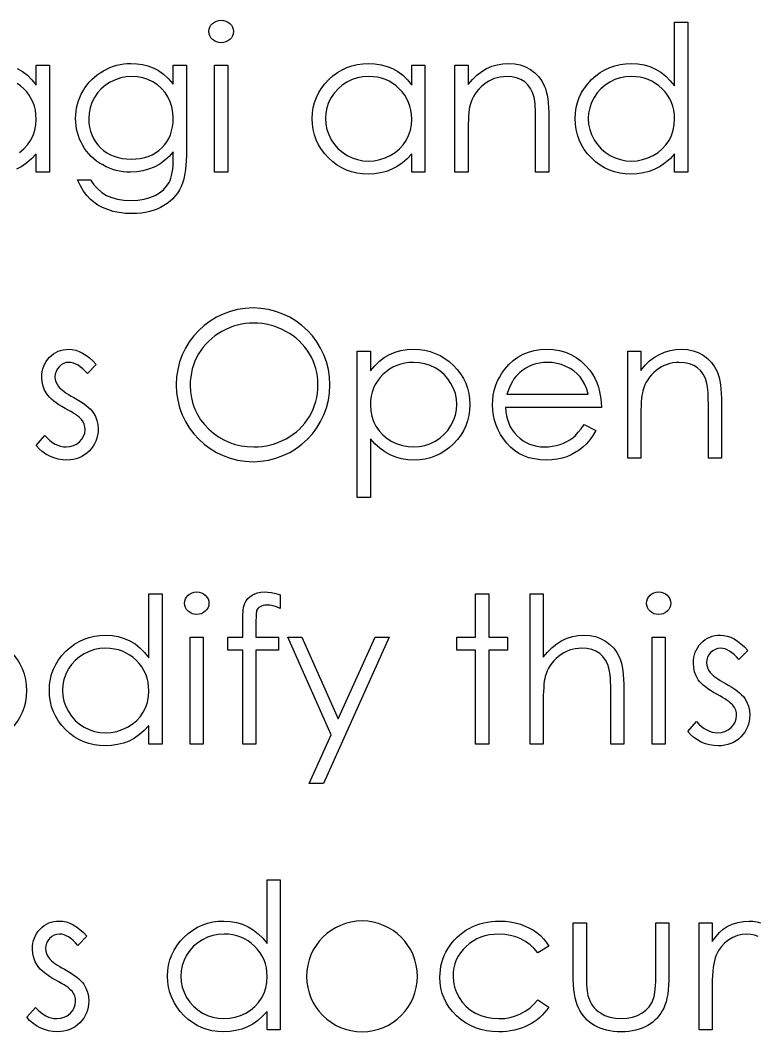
# Model space of a CAD drawing. Header units: millimetres. Extents: x -115 to 178, y -25 to 102.
# Drawn here: x -47.07 to -29.47, y 77.66 to 101.84 of the extents above; entities that cross this region are included whole.
import ezdxf

# ---------------------------------------------------------------- set-up
doc = ezdxf.new("R2010")
doc.units = ezdxf.units.MM

msp = doc.modelspace()

# ---------------------------------------------------------------- linework, layer by layer
at = {"color": 7, "linetype": 'Continuous'}
msp.add_line((-38.902, 79.992), (-38.902, 79.992), dxfattribs=at)
at = {"color": 7, "linetype": 'Continuous', "flags": 128}
for points in [[(-42.269, 101.838), (-42.211, 101.834), (-42.157, 101.819), (-42.107, 101.794), (-42.062, 101.759), (-42.024, 101.718), (-41.998, 101.672), (-41.982, 101.622), (-41.976, 101.568), (-41.976, 101.568), (-41.982, 101.515), (-41.998, 101.466), (-42.024, 101.421), (-42.062, 101.379), (-42.107, 101.345), (-42.157, 101.32), (-42.211, 101.305), (-42.269, 101.3), (-42.269, 101.3), (-42.327, 101.305), (-42.379, 101.32), (-42.429, 101.345), (-42.474, 101.379), (-42.511, 101.421), (-42.538, 101.466), (-42.554, 101.515), (-42.559, 101.568), (-42.559, 101.568), (-42.554, 101.622), (-42.538, 101.672), (-42.511, 101.718), (-42.474, 101.759), (-42.429, 101.794), (-42.379, 101.819), (-42.327, 101.834), (-42.269, 101.838)], [(-31.117, 101.794), (-31.117, 98.204), (-31.117, 98.204), (-31.431, 98.204), (-31.431, 98.204), (-31.431, 98.646), (-31.431, 98.646), (-31.54, 98.528), (-31.654, 98.427), (-31.776, 98.343), (-31.904, 98.276), (-32.038, 98.225), (-32.177, 98.188), (-32.324, 98.166), (-32.476, 98.159), (-32.476, 98.159), (-32.611, 98.165), (-32.742, 98.183), (-32.867, 98.214), (-32.988, 98.256), (-33.103, 98.31), (-33.213, 98.377), (-33.319, 98.456), (-33.419, 98.547), (-33.511, 98.646), (-33.59, 98.751), (-33.657, 98.861), (-33.712, 98.976), (-33.755, 99.097), (-33.785, 99.223), (-33.803, 99.354), (-33.809, 99.49), (-33.809, 99.49), (-33.803, 99.623), (-33.785, 99.752), (-33.754, 99.875), (-33.711, 99.994), (-33.655, 100.108), (-33.588, 100.217), (-33.508, 100.321), (-33.415, 100.42), (-33.314, 100.51), (-33.208, 100.589), (-33.097, 100.656), (-32.981, 100.71), (-32.859, 100.752), (-32.733, 100.783), (-32.602, 100.8), (-32.466, 100.806), (-32.466, 100.806), (-32.31, 100.798), (-32.161, 100.773), (-32.02, 100.73), (-31.887, 100.671), (-31.761, 100.595), (-31.643, 100.503), (-31.534, 100.393), (-31.431, 100.267), (-31.431, 100.267), (-31.431, 101.794), (-31.431, 101.794), (-31.117, 101.794)], [(-46.373, 100.761), (-46.373, 98.204), (-46.373, 98.204), (-46.688, 98.204), (-46.688, 98.204), (-46.688, 98.646), (-46.688, 98.646), (-46.796, 98.528), (-46.911, 98.427), (-47.033, 98.343), (-47.16, 98.276)], [(-47.143, 100.682), (-47.018, 100.611), (-46.899, 100.522), (-46.79, 100.414), (-46.688, 100.288), (-46.688, 100.288), (-46.688, 100.761), (-46.688, 100.761), (-46.373, 100.761)], [(-43.412, 100.761), (-43.098, 100.761), (-43.098, 100.761), (-43.098, 98.732), (-43.098, 98.732), (-43.099, 98.602), (-43.103, 98.481), (-43.111, 98.37), (-43.121, 98.268), (-43.134, 98.174), (-43.15, 98.09), (-43.169, 98.014), (-43.191, 97.947), (-43.191, 97.947), (-43.226, 97.862), (-43.267, 97.782), (-43.313, 97.707), (-43.366, 97.637), (-43.425, 97.571), (-43.488, 97.511), (-43.558, 97.456), (-43.635, 97.406), (-43.716, 97.362), (-43.8, 97.323), (-43.889, 97.29), (-43.983, 97.264), (-44.079, 97.243), (-44.18, 97.229), (-44.286, 97.219), (-44.394, 97.217), (-44.394, 97.217), (-44.553, 97.222), (-44.703, 97.24), (-44.845, 97.269), (-44.979, 97.311), (-45.102, 97.362), (-45.214, 97.421), (-45.313, 97.487), (-45.4, 97.562), (-45.48, 97.651), (-45.557, 97.756), (-45.63, 97.881), (-45.7, 98.024), (-45.7, 98.024), (-45.386, 98.024), (-45.386, 98.024), (-45.307, 97.907), (-45.217, 97.806), (-45.116, 97.72), (-45.004, 97.651), (-44.88, 97.599), (-44.742, 97.561), (-44.591, 97.538), (-44.424, 97.531), (-44.424, 97.531), (-44.26, 97.538), (-44.11, 97.561), (-43.972, 97.599), (-43.848, 97.651), (-43.739, 97.716), (-43.646, 97.788), (-43.571, 97.868), (-43.512, 97.956), (-43.488, 98.005), (-43.468, 98.062), (-43.451, 98.127), (-43.437, 98.199), (-43.426, 98.278), (-43.418, 98.365), (-43.413, 98.46), (-43.412, 98.561), (-43.412, 98.561), (-43.412, 98.694), (-43.412, 98.694), (-43.51, 98.582), (-43.618, 98.484), (-43.737, 98.4), (-43.866, 98.33), (-44.002, 98.275), (-44.142, 98.235), (-44.286, 98.212), (-44.434, 98.204), (-44.434, 98.204), (-44.522, 98.207), (-44.608, 98.215), (-44.693, 98.228), (-44.776, 98.247), (-44.858, 98.272), (-44.939, 98.302), (-45.019, 98.337), (-45.097, 98.378), (-45.172, 98.423), (-45.243, 98.472), (-45.309, 98.525), (-45.372, 98.582), (-45.429, 98.642), (-45.482, 98.706), (-45.531, 98.774), (-45.576, 98.845), (-45.616, 98.92), (-45.65, 98.996), (-45.679, 99.074), (-45.703, 99.154), (-45.721, 99.235), (-45.735, 99.319), (-45.742, 99.404), (-45.745, 99.491), (-45.745, 99.491), (-45.742, 99.578), (-45.734, 99.664), (-45.721, 99.748), (-45.701, 99.831), (-45.677, 99.912), (-45.646, 99.992), (-45.611, 100.07), (-45.569, 100.147), (-45.523, 100.222), (-45.473, 100.292), (-45.418, 100.358), (-45.359, 100.42), (-45.296, 100.478), (-45.229, 100.532), (-45.157, 100.583), (-45.081, 100.629), (-45.003, 100.67), (-44.924, 100.707), (-44.843, 100.737), (-44.762, 100.762), (-44.679, 100.781), (-44.595, 100.795), (-44.51, 100.804), (-44.424, 100.806), (-44.424, 100.806), (-44.283, 100.799), (-44.147, 100.779), (-44.016, 100.745), (-43.89, 100.698), (-43.767, 100.633), (-43.646, 100.548), (-43.528, 100.441), (-43.412, 100.314), (-43.412, 100.314), (-43.412, 100.761)], [(-42.425, 100.761), (-42.111, 100.761), (-42.111, 100.761), (-42.111, 98.204), (-42.111, 98.204), (-42.425, 98.204), (-42.425, 98.204), (-42.425, 100.761)], [(-37.399, 100.761), (-37.399, 98.204), (-37.399, 98.204), (-37.713, 98.204), (-37.713, 98.204), (-37.713, 98.646), (-37.713, 98.646), (-37.822, 98.528), (-37.936, 98.427), (-38.058, 98.343), (-38.186, 98.276), (-38.32, 98.225), (-38.459, 98.188), (-38.606, 98.166), (-38.758, 98.159), (-38.758, 98.159), (-38.893, 98.165), (-39.024, 98.183), (-39.149, 98.214), (-39.27, 98.256), (-39.385, 98.31), (-39.495, 98.377), (-39.601, 98.456), (-39.701, 98.547), (-39.793, 98.646), (-39.872, 98.751), (-39.939, 98.861), (-39.994, 98.976), (-40.037, 99.097), (-40.067, 99.223), (-40.085, 99.354), (-40.091, 99.49), (-40.091, 99.49), (-40.085, 99.623), (-40.067, 99.752), (-40.036, 99.875), (-39.993, 99.994), (-39.937, 100.108), (-39.87, 100.217), (-39.79, 100.321), (-39.697, 100.42), (-39.596, 100.51), (-39.49, 100.589), (-39.379, 100.656), (-39.263, 100.71), (-39.141, 100.752), (-39.015, 100.783), (-38.884, 100.8), (-38.748, 100.806), (-38.748, 100.806), (-38.592, 100.799), (-38.443, 100.776), (-38.302, 100.736), (-38.169, 100.682), (-38.043, 100.611), (-37.925, 100.522), (-37.816, 100.414), (-37.713, 100.288), (-37.713, 100.288), (-37.713, 100.761), (-37.713, 100.761), (-37.399, 100.761)], [(-36.681, 100.761), (-36.367, 100.761), (-36.367, 100.761), (-36.367, 100.3), (-36.367, 100.3), (-36.264, 100.424), (-36.156, 100.529), (-36.042, 100.616), (-35.923, 100.686), (-35.799, 100.738), (-35.669, 100.776), (-35.534, 100.799), (-35.394, 100.806), (-35.394, 100.806), (-35.252, 100.797), (-35.119, 100.771), (-34.994, 100.725), (-34.878, 100.662), (-34.773, 100.583), (-34.682, 100.492), (-34.606, 100.388), (-34.545, 100.272), (-34.52, 100.207), (-34.498, 100.133), (-34.48, 100.051), (-34.464, 99.959), (-34.453, 99.86), (-34.445, 99.752), (-34.439, 99.635), (-34.438, 99.51), (-34.438, 99.51), (-34.438, 98.204), (-34.438, 98.204), (-34.752, 98.204), (-34.752, 98.204), (-34.752, 99.407), (-34.752, 99.407), (-34.752, 99.511), (-34.754, 99.607), (-34.757, 99.693), (-34.761, 99.771), (-34.766, 99.839), (-34.773, 99.898), (-34.78, 99.948), (-34.789, 99.989), (-34.789, 99.989), (-34.825, 100.107), (-34.874, 100.209), (-34.938, 100.295), (-35.014, 100.366), (-35.104, 100.421), (-35.206, 100.461), (-35.321, 100.485), (-35.449, 100.492), (-35.449, 100.492), (-35.524, 100.489), (-35.598, 100.48), (-35.67, 100.465), (-35.74, 100.444), (-35.808, 100.416), (-35.873, 100.383), (-35.937, 100.343), (-35.999, 100.297), (-36.057, 100.247), (-36.11, 100.194), (-36.157, 100.138), (-36.2, 100.079), (-36.237, 100.018), (-36.27, 99.953), (-36.297, 99.885), (-36.319, 99.815), (-36.319, 99.815), (-36.33, 99.763), (-36.34, 99.701), (-36.348, 99.631), (-36.355, 99.549), (-36.36, 99.459), (-36.364, 99.359), (-36.366, 99.248), (-36.367, 99.129), (-36.367, 99.129), (-36.367, 98.204), (-36.367, 98.204), (-36.681, 98.204), (-36.681, 98.204), (-36.681, 100.761)], [(-44.399, 100.492), (-44.537, 100.484), (-44.669, 100.459), (-44.796, 100.417), (-44.919, 100.358), (-45.032, 100.285), (-45.133, 100.199), (-45.22, 100.1), (-45.295, 99.989), (-45.355, 99.868), (-45.397, 99.743), (-45.423, 99.613), (-45.431, 99.478), (-45.431, 99.478), (-45.427, 99.377), (-45.414, 99.279), (-45.391, 99.186), (-45.36, 99.098), (-45.321, 99.014), (-45.273, 98.935), (-45.215, 98.86), (-45.149, 98.79), (-45.076, 98.726), (-44.998, 98.671), (-44.914, 98.624), (-44.825, 98.586), (-44.731, 98.556), (-44.632, 98.535), (-44.527, 98.522), (-44.418, 98.518), (-44.418, 98.518), (-44.307, 98.522), (-44.202, 98.535), (-44.103, 98.556), (-44.009, 98.585), (-43.92, 98.623), (-43.838, 98.67), (-43.76, 98.725), (-43.688, 98.788), (-43.624, 98.858), (-43.568, 98.934), (-43.52, 99.014), (-43.481, 99.1), (-43.451, 99.191), (-43.429, 99.288), (-43.416, 99.389), (-43.412, 99.497), (-43.412, 99.497), (-43.42, 99.636), (-43.444, 99.767), (-43.483, 99.891), (-43.539, 100.007), (-43.609, 100.114), (-43.692, 100.208), (-43.788, 100.291), (-43.899, 100.362), (-44.017, 100.419), (-44.14, 100.46), (-44.267, 100.484), (-44.399, 100.492)], [(-38.744, 100.492), (-38.881, 100.484), (-39.013, 100.459), (-39.139, 100.418), (-39.261, 100.36), (-39.373, 100.288), (-39.473, 100.202), (-39.561, 100.103), (-39.638, 99.99), (-39.699, 99.87), (-39.742, 99.745), (-39.769, 99.617), (-39.777, 99.486), (-39.777, 99.486), (-39.768, 99.356), (-39.742, 99.228), (-39.698, 99.103), (-39.636, 98.981), (-39.559, 98.868), (-39.471, 98.768), (-39.37, 98.681), (-39.257, 98.607), (-39.136, 98.548), (-39.01, 98.507), (-38.881, 98.481), (-38.747, 98.473), (-38.747, 98.473), (-38.611, 98.481), (-38.478, 98.506), (-38.35, 98.547), (-38.225, 98.606), (-38.109, 98.678), (-38.007, 98.762), (-37.92, 98.858), (-37.846, 98.965), (-37.788, 99.082), (-37.746, 99.207), (-37.722, 99.338), (-37.713, 99.477), (-37.713, 99.477), (-37.718, 99.583), (-37.732, 99.685), (-37.755, 99.782), (-37.788, 99.875), (-37.83, 99.963), (-37.881, 100.047), (-37.941, 100.126), (-38.011, 100.201), (-38.088, 100.269), (-38.168, 100.329), (-38.254, 100.379), (-38.343, 100.419), (-38.437, 100.452), (-38.535, 100.474), (-38.637, 100.488), (-38.744, 100.492)], [(-32.462, 100.492), (-32.599, 100.484), (-32.731, 100.459), (-32.857, 100.418), (-32.979, 100.36), (-33.091, 100.288), (-33.191, 100.202), (-33.279, 100.103), (-33.356, 99.99), (-33.417, 99.87), (-33.46, 99.745), (-33.487, 99.617), (-33.495, 99.486), (-33.495, 99.486), (-33.486, 99.356), (-33.46, 99.228), (-33.416, 99.103), (-33.354, 98.981), (-33.277, 98.868), (-33.189, 98.768), (-33.088, 98.681), (-32.975, 98.607), (-32.854, 98.548), (-32.728, 98.507), (-32.599, 98.481), (-32.465, 98.473), (-32.465, 98.473), (-32.329, 98.481), (-32.196, 98.506), (-32.068, 98.547), (-31.943, 98.606), (-31.827, 98.678), (-31.725, 98.762), (-31.638, 98.858), (-31.564, 98.965), (-31.506, 99.082), (-31.464, 99.207), (-31.44, 99.338), (-31.431, 99.477), (-31.431, 99.477), (-31.436, 99.583), (-31.45, 99.685), (-31.473, 99.782), (-31.506, 99.875), (-31.548, 99.963), (-31.599, 100.047), (-31.659, 100.126), (-31.729, 100.201), (-31.806, 100.269), (-31.886, 100.329), (-31.972, 100.379), (-32.061, 100.419), (-32.155, 100.452), (-32.253, 100.474), (-32.355, 100.488), (-32.462, 100.492)], [(-47.084, 98.678), (-46.981, 98.762), (-46.894, 98.858), (-46.821, 98.965), (-46.763, 99.082), (-46.721, 99.207), (-46.696, 99.338), (-46.688, 99.477), (-46.688, 99.477), (-46.693, 99.583), (-46.707, 99.685), (-46.73, 99.782), (-46.762, 99.875), (-46.804, 99.963), (-46.855, 100.047), (-46.915, 100.126), (-46.986, 100.201), (-47.062, 100.269), (-47.143, 100.329)], [(-41.489, 94.601), (-41.589, 94.598), (-41.687, 94.589), (-41.784, 94.573), (-41.879, 94.551), (-41.973, 94.523), (-42.067, 94.488), (-42.158, 94.448), (-42.248, 94.401), (-42.335, 94.349), (-42.417, 94.292), (-42.494, 94.231), (-42.566, 94.166), (-42.634, 94.096), (-42.697, 94.023), (-42.754, 93.944), (-42.807, 93.862), (-42.854, 93.776), (-42.895, 93.688), (-42.93, 93.597), (-42.958, 93.503), (-42.98, 93.408), (-42.995, 93.31), (-43.005, 93.21), (-43.008, 93.106), (-43.008, 93.106), (-43.001, 92.955), (-42.98, 92.81), (-42.946, 92.671), (-42.897, 92.538), (-42.834, 92.41), (-42.758, 92.289), (-42.667, 92.174), (-42.563, 92.065), (-42.449, 91.965), (-42.329, 91.879), (-42.203, 91.806), (-42.072, 91.746), (-41.935, 91.699), (-41.792, 91.666), (-41.644, 91.646), (-41.489, 91.64), (-41.489, 91.64), (-41.386, 91.643), (-41.284, 91.652), (-41.184, 91.667), (-41.086, 91.689), (-40.99, 91.716), (-40.896, 91.749), (-40.804, 91.789), (-40.713, 91.835), (-40.626, 91.886), (-40.544, 91.941), (-40.468, 92.001), (-40.396, 92.066), (-40.328, 92.135), (-40.266, 92.208), (-40.209, 92.286), (-40.157, 92.369), (-40.11, 92.455), (-40.069, 92.543), (-40.035, 92.634), (-40.007, 92.727), (-39.985, 92.822), (-39.969, 92.92), (-39.96, 93.02), (-39.957, 93.123), (-39.957, 93.123), (-39.96, 93.224), (-39.969, 93.324), (-39.985, 93.421), (-40.007, 93.515), (-40.035, 93.607), (-40.069, 93.696), (-40.11, 93.783), (-40.157, 93.868), (-40.209, 93.949), (-40.267, 94.026), (-40.33, 94.099), (-40.397, 94.168), (-40.47, 94.232), (-40.549, 94.293), (-40.631, 94.349), (-40.72, 94.401), (-40.811, 94.448), (-40.904, 94.488), (-40.998, 94.523), (-41.093, 94.551), (-41.191, 94.573), (-41.289, 94.589), (-41.389, 94.598), (-41.489, 94.601)], [(-45.252, 93.609), (-45.465, 93.39), (-45.465, 93.39), (-45.521, 93.453), (-45.577, 93.507), (-45.633, 93.554), (-45.688, 93.592), (-45.743, 93.621), (-45.798, 93.642), (-45.853, 93.655), (-45.907, 93.659), (-45.907, 93.659), (-45.972, 93.653), (-46.033, 93.633), (-46.09, 93.601), (-46.141, 93.555), (-46.184, 93.501), (-46.214, 93.444), (-46.233, 93.381), (-46.239, 93.315), (-46.239, 93.315), (-46.233, 93.254), (-46.217, 93.196), (-46.19, 93.139), (-46.152, 93.083), (-46.152, 93.083), (-46.127, 93.054), (-46.097, 93.024), (-46.06, 92.993), (-46.017, 92.961), (-45.968, 92.927), (-45.914, 92.893), (-45.853, 92.856), (-45.787, 92.819), (-45.787, 92.819), (-45.705, 92.773), (-45.631, 92.727), (-45.563, 92.682), (-45.502, 92.637), (-45.448, 92.592), (-45.4, 92.548), (-45.36, 92.503), (-45.326, 92.46), (-45.326, 92.46), (-45.274, 92.37), (-45.236, 92.274), (-45.215, 92.172), (-45.207, 92.065), (-45.207, 92.065), (-45.21, 91.989), (-45.22, 91.916), (-45.237, 91.846), (-45.26, 91.779), (-45.291, 91.715), (-45.327, 91.654), (-45.371, 91.596), (-45.421, 91.54), (-45.477, 91.49), (-45.535, 91.446), (-45.597, 91.41), (-45.662, 91.38), (-45.731, 91.356), (-45.803, 91.339), (-45.878, 91.329), (-45.956, 91.326), (-45.956, 91.326), (-46.062, 91.331), (-46.165, 91.349), (-46.266, 91.377), (-46.365, 91.417), (-46.458, 91.468), (-46.543, 91.528), (-46.62, 91.596), (-46.688, 91.672), (-46.688, 91.672), (-46.479, 91.909), (-46.479, 91.909), (-46.419, 91.846), (-46.358, 91.791), (-46.296, 91.745), (-46.233, 91.707), (-46.169, 91.678), (-46.104, 91.657), (-46.039, 91.644), (-45.972, 91.64), (-45.972, 91.64), (-45.882, 91.647), (-45.799, 91.671), (-45.722, 91.708), (-45.653, 91.762), (-45.595, 91.826), (-45.554, 91.896), (-45.529, 91.971), (-45.521, 92.051), (-45.521, 92.051), (-45.527, 92.118), (-45.543, 92.181), (-45.569, 92.24), (-45.607, 92.295), (-45.607, 92.295), (-45.632, 92.322), (-45.663, 92.351), (-45.702, 92.381), (-45.747, 92.414), (-45.799, 92.447), (-45.857, 92.482), (-45.923, 92.52), (-45.995, 92.559), (-45.995, 92.559), (-46.073, 92.603), (-46.144, 92.647), (-46.209, 92.691), (-46.268, 92.735), (-46.32, 92.778), (-46.364, 92.822), (-46.404, 92.865), (-46.436, 92.908), (-46.436, 92.908), (-46.487, 92.997), (-46.524, 93.093), (-46.546, 93.194), (-46.553, 93.302), (-46.553, 93.302), (-46.55, 93.373), (-46.542, 93.44), (-46.527, 93.505), (-46.507, 93.566), (-46.481, 93.625), (-46.45, 93.68), (-46.413, 93.733), (-46.37, 93.782), (-46.322, 93.826), (-46.272, 93.865), (-46.219, 93.898), (-46.162, 93.925), (-46.103, 93.946), (-46.04, 93.961), (-45.975, 93.97), (-45.907, 93.973), (-45.907, 93.973), (-45.825, 93.967), (-45.744, 93.951), (-45.662, 93.922), (-45.58, 93.882), (-45.498, 93.831), (-45.416, 93.768), (-45.334, 93.695), (-45.252, 93.609)], [(-39.015, 93.928), (-38.7, 93.928), (-38.7, 93.928), (-38.7, 93.455), (-38.7, 93.455), (-38.597, 93.581), (-38.487, 93.688), (-38.369, 93.778), (-38.244, 93.849), (-38.111, 93.903), (-37.971, 93.942), (-37.823, 93.965), (-37.667, 93.973), (-37.667, 93.973), (-37.531, 93.967), (-37.399, 93.949), (-37.273, 93.919), (-37.152, 93.876), (-37.035, 93.822), (-36.924, 93.756), (-36.818, 93.677), (-36.717, 93.587), (-36.624, 93.488), (-36.544, 93.383), (-36.476, 93.275), (-36.421, 93.161), (-36.378, 93.042), (-36.347, 92.919), (-36.329, 92.79), (-36.322, 92.656), (-36.322, 92.656), (-36.329, 92.52), (-36.347, 92.389), (-36.377, 92.264), (-36.42, 92.143), (-36.475, 92.027), (-36.542, 91.917), (-36.622, 91.813), (-36.713, 91.713), (-36.814, 91.622), (-36.919, 91.544), (-37.03, 91.477), (-37.145, 91.422), (-37.265, 91.38), (-37.391, 91.35), (-37.522, 91.332), (-37.657, 91.326), (-37.657, 91.326), (-37.809, 91.333), (-37.956, 91.358), (-38.095, 91.397), (-38.229, 91.453), (-38.356, 91.525), (-38.477, 91.612), (-38.592, 91.715), (-38.7, 91.834), (-38.7, 91.834), (-38.7, 90.428), (-38.7, 90.428), (-39.015, 90.428), (-39.015, 90.428), (-39.015, 93.928)], [(-33.595, 92.178), (-33.316, 92.032), (-33.316, 92.032), (-33.385, 91.915), (-33.458, 91.809), (-33.537, 91.715), (-33.621, 91.634), (-33.71, 91.563), (-33.804, 91.502), (-33.904, 91.448), (-34.009, 91.404), (-34.121, 91.37), (-34.239, 91.345), (-34.365, 91.331), (-34.497, 91.326), (-34.497, 91.326), (-34.644, 91.332), (-34.783, 91.351), (-34.914, 91.382), (-35.036, 91.427), (-35.15, 91.483), (-35.256, 91.553), (-35.354, 91.635), (-35.443, 91.729), (-35.523, 91.832), (-35.592, 91.938), (-35.651, 92.047), (-35.698, 92.16), (-35.736, 92.276), (-35.763, 92.394), (-35.778, 92.517), (-35.784, 92.642), (-35.784, 92.642), (-35.779, 92.76), (-35.766, 92.875), (-35.742, 92.987), (-35.71, 93.095), (-35.669, 93.2), (-35.618, 93.302), (-35.558, 93.401), (-35.489, 93.496), (-35.489, 93.496), (-35.392, 93.608), (-35.287, 93.705), (-35.174, 93.787), (-35.052, 93.854), (-34.923, 93.906), (-34.787, 93.944), (-34.642, 93.965), (-34.489, 93.973), (-34.489, 93.973), (-34.332, 93.965), (-34.183, 93.941), (-34.042, 93.902), (-33.91, 93.848), (-33.785, 93.777), (-33.668, 93.69), (-33.56, 93.587), (-33.46, 93.47), (-33.46, 93.47), (-33.395, 93.378), (-33.34, 93.281), (-33.292, 93.178), (-33.253, 93.07), (-33.223, 92.956), (-33.2, 92.837), (-33.187, 92.712), (-33.181, 92.582), (-33.181, 92.582), (-35.47, 92.582), (-35.47, 92.582), (-35.463, 92.481), (-35.449, 92.384), (-35.427, 92.292), (-35.396, 92.206), (-35.358, 92.123), (-35.312, 92.046), (-35.257, 91.973), (-35.195, 91.904), (-35.126, 91.842), (-35.054, 91.788), (-34.977, 91.743), (-34.897, 91.706), (-34.813, 91.677), (-34.724, 91.657), (-34.633, 91.644), (-34.536, 91.64), (-34.536, 91.64), (-34.443, 91.643), (-34.351, 91.654), (-34.26, 91.673), (-34.17, 91.699), (-34.084, 91.732), (-34.004, 91.769), (-33.932, 91.811), (-33.866, 91.858), (-33.802, 91.915), (-33.736, 91.988), (-33.666, 92.075), (-33.595, 92.178)], [(-32.553, 93.928), (-32.239, 93.928), (-32.239, 93.928), (-32.239, 93.467), (-32.239, 93.467), (-32.136, 93.59), (-32.028, 93.696), (-31.914, 93.783), (-31.795, 93.852), (-31.671, 93.905), (-31.541, 93.943), (-31.406, 93.965), (-31.266, 93.973), (-31.266, 93.973), (-31.124, 93.964), (-30.991, 93.937), (-30.866, 93.892), (-30.75, 93.829), (-30.645, 93.75), (-30.553, 93.659), (-30.478, 93.555), (-30.417, 93.439), (-30.391, 93.374), (-30.37, 93.299), (-30.351, 93.217), (-30.336, 93.126), (-30.325, 93.027), (-30.316, 92.919), (-30.311, 92.801), (-30.309, 92.677), (-30.309, 92.677), (-30.309, 91.37), (-30.309, 91.37), (-30.623, 91.37), (-30.623, 91.37), (-30.623, 92.574), (-30.623, 92.574), (-30.624, 92.678), (-30.626, 92.773), (-30.628, 92.86), (-30.633, 92.937), (-30.638, 93.005), (-30.645, 93.064), (-30.652, 93.115), (-30.661, 93.156), (-30.661, 93.156), (-30.696, 93.273), (-30.746, 93.376), (-30.809, 93.462), (-30.886, 93.533), (-30.975, 93.588), (-31.078, 93.627), (-31.193, 93.651), (-31.32, 93.659), (-31.32, 93.659), (-31.396, 93.656), (-31.47, 93.647), (-31.542, 93.632), (-31.611, 93.611), (-31.679, 93.583), (-31.745, 93.55), (-31.809, 93.51), (-31.871, 93.464), (-31.929, 93.414), (-31.982, 93.361), (-32.029, 93.305), (-32.072, 93.246), (-32.109, 93.184), (-32.141, 93.12), (-32.169, 93.052), (-32.191, 92.982), (-32.191, 92.982), (-32.202, 92.93), (-32.212, 92.868), (-32.22, 92.797), (-32.227, 92.716), (-32.232, 92.625), (-32.236, 92.525), (-32.238, 92.415), (-32.239, 92.295), (-32.239, 92.295), (-32.239, 91.37), (-32.239, 91.37), (-32.553, 91.37), (-32.553, 91.37), (-32.553, 93.928)], [(-37.67, 93.659), (-37.776, 93.655), (-37.879, 93.641), (-37.977, 93.618), (-38.071, 93.586), (-38.161, 93.545), (-38.245, 93.496), (-38.327, 93.436), (-38.403, 93.368), (-38.473, 93.293), (-38.533, 93.214), (-38.584, 93.13), (-38.626, 93.041), (-38.658, 92.949), (-38.681, 92.851), (-38.696, 92.75), (-38.7, 92.644), (-38.7, 92.644), (-38.692, 92.505), (-38.667, 92.374), (-38.626, 92.249), (-38.568, 92.132), (-38.494, 92.025), (-38.406, 91.929), (-38.304, 91.844), (-38.187, 91.772), (-38.062, 91.714), (-37.933, 91.673), (-37.801, 91.648), (-37.665, 91.64), (-37.665, 91.64), (-37.532, 91.648), (-37.403, 91.673), (-37.277, 91.715), (-37.157, 91.774), (-37.044, 91.847), (-36.943, 91.934), (-36.854, 92.034), (-36.778, 92.148), (-36.716, 92.27), (-36.671, 92.395), (-36.645, 92.522), (-36.636, 92.653), (-36.636, 92.653), (-36.645, 92.784), (-36.671, 92.912), (-36.715, 93.036), (-36.777, 93.157), (-36.852, 93.27), (-36.941, 93.369), (-37.041, 93.455), (-37.153, 93.527), (-37.274, 93.585), (-37.401, 93.626), (-37.532, 93.651), (-37.67, 93.659)], [(-33.495, 92.896), (-33.532, 93.02), (-33.578, 93.131), (-33.631, 93.228), (-33.691, 93.313), (-33.76, 93.387), (-33.84, 93.454), (-33.929, 93.512), (-34.03, 93.564), (-34.136, 93.606), (-34.246, 93.635), (-34.358, 93.653), (-34.473, 93.659), (-34.473, 93.659), (-34.567, 93.655), (-34.658, 93.644), (-34.746, 93.625), (-34.83, 93.599), (-34.911, 93.565), (-34.988, 93.524), (-35.062, 93.475), (-35.132, 93.419), (-35.132, 93.419), (-35.181, 93.373), (-35.227, 93.321), (-35.27, 93.264), (-35.309, 93.202), (-35.346, 93.133), (-35.379, 93.059), (-35.409, 92.981), (-35.437, 92.896), (-35.437, 92.896), (-33.495, 92.896)], [(-43.681, 88.127), (-43.681, 84.537), (-43.681, 84.537), (-43.995, 84.537), (-43.995, 84.537), (-43.995, 84.98), (-43.995, 84.98), (-44.104, 84.862), (-44.218, 84.761), (-44.34, 84.677), (-44.468, 84.609), (-44.602, 84.558), (-44.741, 84.522), (-44.888, 84.499), (-45.04, 84.492), (-45.04, 84.492), (-45.175, 84.499), (-45.306, 84.517), (-45.431, 84.547), (-45.552, 84.589), (-45.667, 84.644), (-45.778, 84.71), (-45.883, 84.789), (-45.983, 84.88), (-46.075, 84.98), (-46.154, 85.084), (-46.221, 85.194), (-46.276, 85.31), (-46.319, 85.43), (-46.349, 85.556), (-46.367, 85.687), (-46.373, 85.823), (-46.373, 85.823), (-46.367, 85.956), (-46.349, 86.085), (-46.318, 86.209), (-46.275, 86.328), (-46.219, 86.441), (-46.152, 86.55), (-46.072, 86.655), (-45.979, 86.753), (-45.879, 86.844), (-45.772, 86.922), (-45.661, 86.989), (-45.545, 87.043), (-45.423, 87.086), (-45.297, 87.116), (-45.166, 87.133), (-45.03, 87.14), (-45.03, 87.14), (-44.874, 87.131), (-44.725, 87.106), (-44.584, 87.063), (-44.451, 87.004), (-44.326, 86.929), (-44.207, 86.836), (-44.098, 86.726), (-43.995, 86.6), (-43.995, 86.6), (-43.995, 88.127), (-43.995, 88.127), (-43.681, 88.127)], [(-42.852, 88.172), (-42.794, 88.167), (-42.74, 88.152), (-42.691, 88.127), (-42.646, 88.093), (-42.608, 88.051), (-42.581, 88.005), (-42.565, 87.955), (-42.559, 87.901), (-42.559, 87.901), (-42.565, 87.849), (-42.581, 87.799), (-42.608, 87.754), (-42.646, 87.713), (-42.691, 87.678), (-42.74, 87.653), (-42.794, 87.638), (-42.852, 87.633), (-42.852, 87.633), (-42.91, 87.638), (-42.963, 87.653), (-43.012, 87.678), (-43.057, 87.713), (-43.094, 87.754), (-43.121, 87.799), (-43.137, 87.849), (-43.143, 87.901), (-43.143, 87.901), (-43.137, 87.955), (-43.121, 88.005), (-43.094, 88.051), (-43.057, 88.093), (-43.012, 88.127), (-42.963, 88.152), (-42.91, 88.167), (-42.852, 88.172)], [(-40.854, 88.106), (-40.854, 87.779), (-40.854, 87.779), (-40.944, 87.813), (-41.027, 87.838), (-41.103, 87.853), (-41.173, 87.858), (-41.173, 87.858), (-41.22, 87.855), (-41.263, 87.848), (-41.302, 87.835), (-41.337, 87.818), (-41.366, 87.797), (-41.39, 87.775), (-41.407, 87.751), (-41.419, 87.726), (-41.423, 87.71), (-41.426, 87.689), (-41.429, 87.663), (-41.431, 87.631), (-41.433, 87.593), (-41.434, 87.551), (-41.435, 87.503), (-41.435, 87.45), (-41.435, 87.45), (-41.435, 87.095), (-41.435, 87.095), (-40.899, 87.095), (-40.899, 87.095), (-40.899, 86.781), (-40.899, 86.781), (-41.436, 86.781), (-41.436, 86.781), (-41.438, 84.537), (-41.438, 84.537), (-41.752, 84.537), (-41.752, 84.537), (-41.752, 86.781), (-41.752, 86.781), (-42.111, 86.781), (-42.111, 86.781), (-42.111, 87.095), (-42.111, 87.095), (-41.752, 87.095), (-41.752, 87.095), (-41.752, 87.504), (-41.752, 87.504), (-41.751, 87.572), (-41.748, 87.634), (-41.745, 87.691), (-41.739, 87.745), (-41.732, 87.792), (-41.723, 87.835), (-41.713, 87.872), (-41.701, 87.905), (-41.672, 87.962), (-41.633, 88.013), (-41.586, 88.059), (-41.53, 88.098), (-41.466, 88.13), (-41.396, 88.154), (-41.32, 88.167), (-41.237, 88.172), (-41.237, 88.172), (-41.153, 88.168), (-41.061, 88.156), (-40.962, 88.135), (-40.854, 88.106)], [(-36.188, 88.127), (-35.873, 88.127), (-35.873, 88.127), (-35.873, 87.095), (-35.873, 87.095), (-35.425, 87.095), (-35.425, 87.095), (-35.425, 86.781), (-35.425, 86.781), (-35.873, 86.781), (-35.873, 86.781), (-35.873, 84.537), (-35.873, 84.537), (-36.188, 84.537), (-36.188, 84.537), (-36.188, 86.781), (-36.188, 86.781), (-36.636, 86.781), (-36.636, 86.781), (-36.636, 87.095), (-36.636, 87.095), (-36.188, 87.095), (-36.188, 87.095), (-36.188, 88.127)], [(-34.886, 88.127), (-34.572, 88.127), (-34.572, 88.127), (-34.572, 86.612), (-34.572, 86.612), (-34.468, 86.736), (-34.359, 86.843), (-34.245, 86.934), (-34.126, 87.008), (-34.002, 87.065), (-33.872, 87.107), (-33.739, 87.131), (-33.599, 87.14), (-33.599, 87.14), (-33.457, 87.131), (-33.324, 87.104), (-33.199, 87.058), (-33.083, 86.995), (-32.978, 86.917), (-32.887, 86.826), (-32.811, 86.723), (-32.75, 86.607), (-32.725, 86.542), (-32.703, 86.467), (-32.685, 86.385), (-32.669, 86.294), (-32.658, 86.194), (-32.65, 86.086), (-32.644, 85.969), (-32.643, 85.843), (-32.643, 85.843), (-32.643, 84.537), (-32.643, 84.537), (-32.957, 84.537), (-32.957, 84.537), (-32.957, 85.74), (-32.957, 85.74), (-32.958, 85.845), (-32.959, 85.94), (-32.962, 86.026), (-32.966, 86.104), (-32.971, 86.172), (-32.977, 86.231), (-32.985, 86.282), (-32.993, 86.322), (-32.993, 86.322), (-33.031, 86.44), (-33.082, 86.542), (-33.145, 86.629), (-33.221, 86.699), (-33.31, 86.755), (-33.412, 86.794), (-33.527, 86.818), (-33.654, 86.826), (-33.654, 86.826), (-33.73, 86.823), (-33.804, 86.814), (-33.876, 86.798), (-33.945, 86.777), (-34.013, 86.749), (-34.079, 86.716), (-34.142, 86.676), (-34.204, 86.631), (-34.262, 86.58), (-34.315, 86.528), (-34.363, 86.472), (-34.405, 86.413), (-34.443, 86.351), (-34.475, 86.286), (-34.502, 86.218), (-34.524, 86.148), (-34.524, 86.148), (-34.535, 86.097), (-34.545, 86.036), (-34.553, 85.965), (-34.56, 85.884), (-34.565, 85.794), (-34.569, 85.693), (-34.572, 85.583), (-34.572, 85.462), (-34.572, 85.462), (-34.572, 84.537), (-34.572, 84.537), (-34.886, 84.537), (-34.886, 84.537), (-34.886, 88.127)], [(-31.814, 88.172), (-31.756, 88.167), (-31.702, 88.152), (-31.652, 88.127), (-31.607, 88.093), (-31.569, 88.051), (-31.543, 88.005), (-31.527, 87.955), (-31.521, 87.901), (-31.521, 87.901), (-31.527, 87.849), (-31.543, 87.799), (-31.569, 87.754), (-31.607, 87.713), (-31.652, 87.678), (-31.702, 87.653), (-31.756, 87.638), (-31.814, 87.633), (-31.814, 87.633), (-31.871, 87.638), (-31.924, 87.653), (-31.974, 87.678), (-32.019, 87.713), (-32.056, 87.754), (-32.083, 87.799), (-32.099, 87.849), (-32.104, 87.901), (-32.104, 87.901), (-32.099, 87.955), (-32.083, 88.005), (-32.056, 88.051), (-32.019, 88.093), (-31.974, 88.127), (-31.924, 88.152), (-31.871, 88.167), (-31.814, 88.172)], [(-43.008, 87.095), (-42.694, 87.095), (-42.694, 87.095), (-42.694, 84.537), (-42.694, 84.537), (-43.008, 84.537), (-43.008, 84.537), (-43.008, 87.095)], [(-40.675, 87.095), (-40.336, 87.095), (-40.336, 87.095), (-39.47, 85.136), (-39.47, 85.136), (-38.591, 87.095), (-38.591, 87.095), (-38.252, 87.095), (-38.252, 87.095), (-39.822, 83.595), (-39.822, 83.595), (-40.162, 83.595), (-40.162, 83.595), (-39.641, 84.755), (-39.641, 84.755), (-40.675, 87.095)], [(-31.97, 87.095), (-31.656, 87.095), (-31.656, 87.095), (-31.656, 84.537), (-31.656, 84.537), (-31.97, 84.537), (-31.97, 84.537), (-31.97, 87.095)], [(-29.681, 86.776), (-29.894, 86.556), (-29.894, 86.556), (-29.95, 86.619), (-30.007, 86.674), (-30.063, 86.72), (-30.117, 86.758), (-30.173, 86.788), (-30.227, 86.809), (-30.282, 86.821), (-30.336, 86.826), (-30.336, 86.826), (-30.402, 86.819), (-30.463, 86.8), (-30.52, 86.767), (-30.571, 86.722), (-30.614, 86.668), (-30.644, 86.61), (-30.662, 86.548), (-30.668, 86.481), (-30.668, 86.481), (-30.663, 86.421), (-30.647, 86.363), (-30.619, 86.305), (-30.581, 86.249), (-30.581, 86.249), (-30.557, 86.221), (-30.526, 86.191), (-30.49, 86.16), (-30.447, 86.127), (-30.398, 86.094), (-30.343, 86.059), (-30.283, 86.023), (-30.216, 85.986), (-30.216, 85.986), (-30.135, 85.939), (-30.06, 85.894), (-29.992, 85.848), (-29.931, 85.803), (-29.878, 85.758), (-29.83, 85.714), (-29.789, 85.67), (-29.756, 85.627), (-29.756, 85.627), (-29.704, 85.536), (-29.666, 85.44), (-29.644, 85.339), (-29.636, 85.231), (-29.636, 85.231), (-29.64, 85.156), (-29.65, 85.083), (-29.666, 85.012), (-29.69, 84.946), (-29.72, 84.881), (-29.757, 84.82), (-29.8, 84.762), (-29.851, 84.707), (-29.906, 84.656), (-29.964, 84.613), (-30.026, 84.576), (-30.091, 84.546), (-30.16, 84.522), (-30.232, 84.506), (-30.307, 84.496), (-30.386, 84.492), (-30.386, 84.492), (-30.492, 84.498), (-30.595, 84.515), (-30.696, 84.544), (-30.795, 84.584), (-30.888, 84.635), (-30.973, 84.694), (-31.049, 84.762), (-31.117, 84.839), (-31.117, 84.839), (-30.909, 85.076), (-30.909, 85.076), (-30.849, 85.012), (-30.788, 84.958), (-30.725, 84.912), (-30.663, 84.874), (-30.599, 84.844), (-30.534, 84.823), (-30.469, 84.811), (-30.402, 84.806), (-30.402, 84.806), (-30.312, 84.814), (-30.228, 84.837), (-30.152, 84.875), (-30.082, 84.929), (-30.025, 84.993), (-29.983, 85.063), (-29.959, 85.137), (-29.95, 85.218), (-29.95, 85.218), (-29.956, 85.285), (-29.972, 85.348), (-29.999, 85.407), (-30.037, 85.462), (-30.037, 85.462), (-30.061, 85.489), (-30.093, 85.517), (-30.131, 85.548), (-30.176, 85.58), (-30.228, 85.614), (-30.287, 85.649), (-30.352, 85.686), (-30.424, 85.726), (-30.424, 85.726), (-30.502, 85.77), (-30.574, 85.814), (-30.638, 85.858), (-30.697, 85.902), (-30.749, 85.945), (-30.794, 85.988), (-30.833, 86.032), (-30.865, 86.075), (-30.865, 86.075), (-30.917, 86.164), (-30.953, 86.26), (-30.975, 86.361), (-30.982, 86.469), (-30.982, 86.469), (-30.98, 86.54), (-30.971, 86.607), (-30.957, 86.671), (-30.937, 86.733), (-30.911, 86.791), (-30.879, 86.847), (-30.842, 86.899), (-30.799, 86.948), (-30.752, 86.993), (-30.701, 87.032), (-30.648, 87.065), (-30.592, 87.092), (-30.532, 87.113), (-30.47, 87.128), (-30.405, 87.137), (-30.336, 87.14), (-30.336, 87.14), (-30.255, 87.134), (-30.173, 87.117), (-30.091, 87.089), (-30.009, 87.049), (-29.928, 86.997), (-29.846, 86.935), (-29.763, 86.861), (-29.681, 86.776)], [(-45.026, 86.826), (-45.163, 86.817), (-45.295, 86.793), (-45.421, 86.751), (-45.543, 86.694), (-45.655, 86.622), (-45.755, 86.535), (-45.843, 86.436), (-45.92, 86.324), (-45.981, 86.203), (-46.024, 86.078), (-46.051, 85.951), (-46.059, 85.819), (-46.059, 85.819), (-46.05, 85.689), (-46.024, 85.561), (-45.98, 85.437), (-45.918, 85.315), (-45.841, 85.201), (-45.753, 85.101), (-45.652, 85.014), (-45.539, 84.94), (-45.418, 84.881), (-45.292, 84.84), (-45.163, 84.815), (-45.029, 84.806), (-45.029, 84.806), (-44.893, 84.815), (-44.76, 84.839), (-44.632, 84.881), (-44.507, 84.939), (-44.391, 85.011), (-44.289, 85.095), (-44.202, 85.191), (-44.129, 85.299), (-44.07, 85.416), (-44.028, 85.54), (-44.004, 85.672), (-43.995, 85.81), (-43.995, 85.81), (-44, 85.916), (-44.014, 86.018), (-44.037, 86.115), (-44.07, 86.208), (-44.112, 86.296), (-44.163, 86.38), (-44.223, 86.46), (-44.293, 86.535), (-44.37, 86.603), (-44.45, 86.662), (-44.536, 86.712), (-44.625, 86.753), (-44.719, 86.785), (-44.817, 86.807), (-44.919, 86.821), (-45.026, 86.826)], [(-40.854, 81.294), (-40.854, 77.704), (-40.854, 77.704), (-41.168, 77.704), (-41.168, 77.704), (-41.168, 78.146), (-41.168, 78.146), (-41.277, 78.028), (-41.391, 77.927), (-41.513, 77.843), (-41.641, 77.776), (-41.775, 77.725), (-41.914, 77.688), (-42.061, 77.666), (-42.213, 77.659), (-42.213, 77.659), (-42.348, 77.665), (-42.479, 77.683), (-42.604, 77.714), (-42.725, 77.756), (-42.84, 77.81), (-42.951, 77.877), (-43.056, 77.956), (-43.156, 78.047), (-43.248, 78.146), (-43.327, 78.251), (-43.394, 78.361), (-43.449, 78.476), (-43.492, 78.597), (-43.522, 78.723), (-43.54, 78.854), (-43.547, 78.99), (-43.547, 78.99), (-43.54, 79.123), (-43.522, 79.252), (-43.491, 79.375), (-43.448, 79.494), (-43.392, 79.608), (-43.325, 79.717), (-43.245, 79.821), (-43.153, 79.92), (-43.052, 80.01), (-42.945, 80.089), (-42.834, 80.156), (-42.718, 80.21), (-42.597, 80.252), (-42.47, 80.283), (-42.339, 80.3), (-42.203, 80.306), (-42.203, 80.306), (-42.047, 80.298), (-41.898, 80.273), (-41.757, 80.23), (-41.624, 80.171), (-41.499, 80.095), (-41.38, 80.003), (-41.271, 79.893), (-41.168, 79.767), (-41.168, 79.767), (-41.168, 81.294), (-41.168, 81.294), (-40.854, 81.294)], [(-45.476, 79.942), (-45.689, 79.723), (-45.689, 79.723), (-45.745, 79.786), (-45.801, 79.841), (-45.857, 79.887), (-45.912, 79.925), (-45.968, 79.954), (-46.022, 79.975), (-46.077, 79.988), (-46.131, 79.992), (-46.131, 79.992), (-46.197, 79.986), (-46.258, 79.966), (-46.315, 79.934), (-46.366, 79.888), (-46.409, 79.835), (-46.439, 79.777), (-46.457, 79.715), (-46.463, 79.648), (-46.463, 79.648), (-46.458, 79.588), (-46.442, 79.53), (-46.414, 79.472), (-46.376, 79.416), (-46.376, 79.416), (-46.352, 79.387), (-46.321, 79.358), (-46.284, 79.326), (-46.242, 79.294), (-46.193, 79.26), (-46.138, 79.226), (-46.078, 79.189), (-46.011, 79.152), (-46.011, 79.152), (-45.93, 79.106), (-45.855, 79.06), (-45.787, 79.015), (-45.726, 78.97), (-45.672, 78.925), (-45.625, 78.881), (-45.584, 78.837), (-45.55, 78.793), (-45.55, 78.793), (-45.498, 78.703), (-45.461, 78.607), (-45.439, 78.505), (-45.431, 78.398), (-45.431, 78.398), (-45.435, 78.322), (-45.445, 78.249), (-45.461, 78.179), (-45.484, 78.113), (-45.515, 78.048), (-45.552, 77.987), (-45.595, 77.929), (-45.646, 77.873), (-45.701, 77.823), (-45.759, 77.78), (-45.821, 77.743), (-45.886, 77.713), (-45.955, 77.689), (-46.027, 77.672), (-46.102, 77.662), (-46.181, 77.659), (-46.181, 77.659), (-46.287, 77.665), (-46.39, 77.682), (-46.491, 77.711), (-46.589, 77.751), (-46.683, 77.801), (-46.768, 77.861), (-46.844, 77.929), (-46.912, 78.005), (-46.912, 78.005), (-46.704, 78.242), (-46.704, 78.242), (-46.643, 78.179), (-46.582, 78.124), (-46.52, 78.078), (-46.458, 78.04), (-46.394, 78.011), (-46.329, 77.99), (-46.263, 77.977), (-46.197, 77.973), (-46.197, 77.973), (-46.106, 77.981), (-46.023, 78.004), (-45.947, 78.042), (-45.877, 78.096), (-45.82, 78.16), (-45.778, 78.23), (-45.754, 78.304), (-45.745, 78.385), (-45.745, 78.385), (-45.751, 78.451), (-45.767, 78.514), (-45.794, 78.573), (-45.832, 78.629), (-45.832, 78.629), (-45.856, 78.655), (-45.888, 78.684), (-45.926, 78.715), (-45.971, 78.747), (-46.023, 78.781), (-46.082, 78.816), (-46.147, 78.853), (-46.219, 78.892), (-46.219, 78.892), (-46.297, 78.936), (-46.369, 78.981), (-46.433, 79.025), (-46.492, 79.068), (-46.544, 79.112), (-46.589, 79.155), (-46.628, 79.199), (-46.66, 79.241), (-46.66, 79.241), (-46.711, 79.33), (-46.748, 79.426), (-46.77, 79.527), (-46.777, 79.635), (-46.777, 79.635), (-46.775, 79.706), (-46.766, 79.774), (-46.751, 79.838), (-46.732, 79.9), (-46.706, 79.958), (-46.674, 80.013), (-46.637, 80.066), (-46.594, 80.115), (-46.547, 80.16), (-46.496, 80.198), (-46.443, 80.231), (-46.387, 80.259), (-46.327, 80.28), (-46.265, 80.294), (-46.2, 80.304), (-46.131, 80.306), (-46.131, 80.306), (-46.05, 80.301), (-45.968, 80.284), (-45.886, 80.255), (-45.804, 80.215), (-45.723, 80.164), (-45.641, 80.102), (-45.558, 80.028), (-45.476, 79.942)], [(-34.438, 79.707), (-34.701, 79.544), (-34.701, 79.544), (-34.79, 79.649), (-34.887, 79.74), (-34.991, 79.817), (-35.104, 79.88), (-35.224, 79.929), (-35.353, 79.964), (-35.488, 79.985), (-35.632, 79.992), (-35.632, 79.992), (-35.747, 79.987), (-35.857, 79.974), (-35.963, 79.951), (-36.063, 79.919), (-36.158, 79.878), (-36.249, 79.827), (-36.334, 79.769), (-36.415, 79.7), (-36.488, 79.625), (-36.551, 79.546), (-36.605, 79.463), (-36.648, 79.376), (-36.683, 79.286), (-36.706, 79.191), (-36.721, 79.092), (-36.726, 78.99), (-36.726, 78.99), (-36.717, 78.856), (-36.69, 78.726), (-36.645, 78.6), (-36.583, 78.478), (-36.505, 78.365), (-36.413, 78.265), (-36.308, 78.178), (-36.19, 78.106), (-36.061, 78.047), (-35.925, 78.006), (-35.781, 77.981), (-35.63, 77.973), (-35.63, 77.973), (-35.491, 77.98), (-35.358, 78.001), (-35.233, 78.036), (-35.113, 78.085), (-35, 78.148), (-34.894, 78.225), (-34.794, 78.317), (-34.701, 78.422), (-34.701, 78.422), (-34.438, 78.249), (-34.438, 78.249), (-34.485, 78.181), (-34.537, 78.117), (-34.593, 78.056), (-34.653, 78), (-34.716, 77.948), (-34.784, 77.899), (-34.855, 77.855), (-34.93, 77.814), (-35.009, 77.777), (-35.09, 77.746), (-35.174, 77.719), (-35.261, 77.697), (-35.35, 77.681), (-35.442, 77.669), (-35.537, 77.661), (-35.634, 77.659), (-35.634, 77.659), (-35.783, 77.665), (-35.925, 77.683), (-36.06, 77.712), (-36.189, 77.754), (-36.312, 77.807), (-36.428, 77.872), (-36.537, 77.949), (-36.641, 78.038), (-36.734, 78.136), (-36.815, 78.239), (-36.884, 78.346), (-36.94, 78.459), (-36.984, 78.577), (-37.015, 78.7), (-37.034, 78.828), (-37.04, 78.962), (-37.04, 78.962), (-37.037, 79.052), (-37.028, 79.141), (-37.014, 79.229), (-36.993, 79.314), (-36.967, 79.398), (-36.935, 79.481), (-36.897, 79.562), (-36.854, 79.641), (-36.805, 79.717), (-36.751, 79.789), (-36.694, 79.857), (-36.631, 79.92), (-36.566, 79.979), (-36.495, 80.034), (-36.419, 80.084), (-36.34, 80.13), (-36.257, 80.172), (-36.171, 80.208), (-36.084, 80.238), (-35.993, 80.262), (-35.901, 80.282), (-35.806, 80.295), (-35.709, 80.304), (-35.608, 80.306), (-35.608, 80.306), (-35.483, 80.301), (-35.359, 80.287), (-35.238, 80.263), (-35.118, 80.229), (-35.005, 80.186), (-34.9, 80.139), (-34.804, 80.085), (-34.717, 80.025), (-34.638, 79.959), (-34.565, 79.884), (-34.498, 79.799), (-34.438, 79.707)], [(-30.848, 80.261), (-30.534, 80.261), (-30.534, 80.261), (-30.534, 79.817), (-30.534, 79.817), (-30.447, 79.932), (-30.358, 80.03), (-30.269, 80.111), (-30.179, 80.177), (-30.179, 80.177), (-30.052, 80.233), (-29.922, 80.274), (-29.788, 80.298), (-29.652, 80.306), (-29.652, 80.306), (-29.559, 80.301), (-29.469, 80.288), (-29.382, 80.265)], [(-33.854, 80.261), (-33.54, 80.261), (-33.54, 80.261), (-33.54, 79.075), (-33.54, 79.075), (-33.539, 78.971), (-33.537, 78.875), (-33.533, 78.788), (-33.528, 78.709), (-33.521, 78.638), (-33.512, 78.576), (-33.502, 78.523), (-33.49, 78.477), (-33.49, 78.477), (-33.469, 78.42), (-33.445, 78.366), (-33.415, 78.316), (-33.382, 78.268), (-33.345, 78.223), (-33.302, 78.182), (-33.257, 78.143), (-33.206, 78.108), (-33.096, 78.049), (-32.976, 78.007), (-32.845, 77.981), (-32.705, 77.973), (-32.705, 77.973), (-32.565, 77.981), (-32.436, 78.006), (-32.318, 78.047), (-32.212, 78.105), (-32.118, 78.176), (-32.04, 78.258), (-31.978, 78.35), (-31.932, 78.452), (-31.932, 78.452), (-31.92, 78.494), (-31.909, 78.546), (-31.9, 78.608), (-31.893, 78.681), (-31.887, 78.765), (-31.883, 78.858), (-31.881, 78.962), (-31.88, 79.075), (-31.88, 79.075), (-31.88, 80.261), (-31.88, 80.261), (-31.566, 80.261), (-31.566, 80.261), (-31.566, 79.016), (-31.566, 79.016), (-31.568, 78.889), (-31.574, 78.77), (-31.583, 78.659), (-31.597, 78.556), (-31.615, 78.461), (-31.637, 78.375), (-31.663, 78.296), (-31.692, 78.225), (-31.726, 78.161), (-31.763, 78.1), (-31.805, 78.042), (-31.85, 77.988), (-31.9, 77.938), (-31.953, 77.892), (-32.01, 77.848), (-32.072, 77.809), (-32.137, 77.774), (-32.207, 77.743), (-32.28, 77.718), (-32.357, 77.697), (-32.439, 77.68), (-32.525, 77.668), (-32.614, 77.661), (-32.708, 77.659), (-32.708, 77.659), (-32.801, 77.661), (-32.891, 77.668), (-32.976, 77.68), (-33.058, 77.697), (-33.136, 77.718), (-33.21, 77.743), (-33.28, 77.774), (-33.346, 77.809), (-33.408, 77.848), (-33.466, 77.892), (-33.52, 77.939), (-33.57, 77.989), (-33.615, 78.044), (-33.657, 78.102), (-33.694, 78.164), (-33.728, 78.229), (-33.758, 78.3), (-33.783, 78.38), (-33.805, 78.469), (-33.823, 78.566), (-33.837, 78.672), (-33.847, 78.786), (-33.852, 78.908), (-33.854, 79.039), (-33.854, 79.039), (-33.854, 80.261)], [(-29.437, 79.936), (-29.52, 79.968), (-29.61, 79.986), (-29.706, 79.992), (-29.706, 79.992), (-29.82, 79.984), (-29.93, 79.958), (-30.037, 79.915), (-30.139, 79.856), (-30.233, 79.781), (-30.314, 79.695), (-30.382, 79.598), (-30.437, 79.487), (-30.459, 79.426), (-30.479, 79.357), (-30.496, 79.28), (-30.509, 79.195), (-30.52, 79.103), (-30.527, 79.003), (-30.532, 78.896), (-30.534, 78.78), (-30.534, 78.78), (-30.534, 77.704), (-30.534, 77.704), (-30.848, 77.704), (-30.848, 77.704), (-30.848, 80.261)], [(-42.199, 79.992), (-42.336, 79.984), (-42.468, 79.959), (-42.594, 79.918), (-42.716, 79.86), (-42.828, 79.788), (-42.928, 79.702), (-43.017, 79.603), (-43.093, 79.49), (-43.154, 79.37), (-43.197, 79.245), (-43.224, 79.117), (-43.232, 78.986), (-43.232, 78.986), (-43.223, 78.856), (-43.197, 78.728), (-43.153, 78.603), (-43.092, 78.481), (-43.014, 78.368), (-42.926, 78.268), (-42.825, 78.181), (-42.712, 78.107), (-42.591, 78.048), (-42.465, 78.007), (-42.336, 77.981), (-42.202, 77.973), (-42.202, 77.973), (-42.066, 77.981), (-41.933, 78.006), (-41.805, 78.047), (-41.68, 78.106), (-41.565, 78.178), (-41.462, 78.262), (-41.375, 78.358), (-41.302, 78.465), (-41.243, 78.582), (-41.201, 78.707), (-41.177, 78.838), (-41.168, 78.977), (-41.168, 78.977), (-41.173, 79.083), (-41.187, 79.185), (-41.21, 79.282), (-41.243, 79.375), (-41.285, 79.463), (-41.336, 79.547), (-41.396, 79.626), (-41.466, 79.701), (-41.543, 79.769), (-41.623, 79.829), (-41.709, 79.879), (-41.798, 79.919), (-41.892, 79.952), (-41.99, 79.974), (-42.092, 79.988), (-42.199, 79.992)]]:
    msp.add_lwpolyline(points, dxfattribs=at)
at = {"color": 7, "linetype": 'Continuous'}
for centre, radius, start, end in [((-41.505, 93.123), 1.837, 90.0003, 89.9997), ((-48.234, 85.816), 1.324, 90.0005, 89.9995), ((-38.901, 78.983), 1.324, 90.0000491628, 89.9999508372)]:
    msp.add_arc(centre, radius, start, end, dxfattribs=at)

doc.saveas('drawing.dxf')
